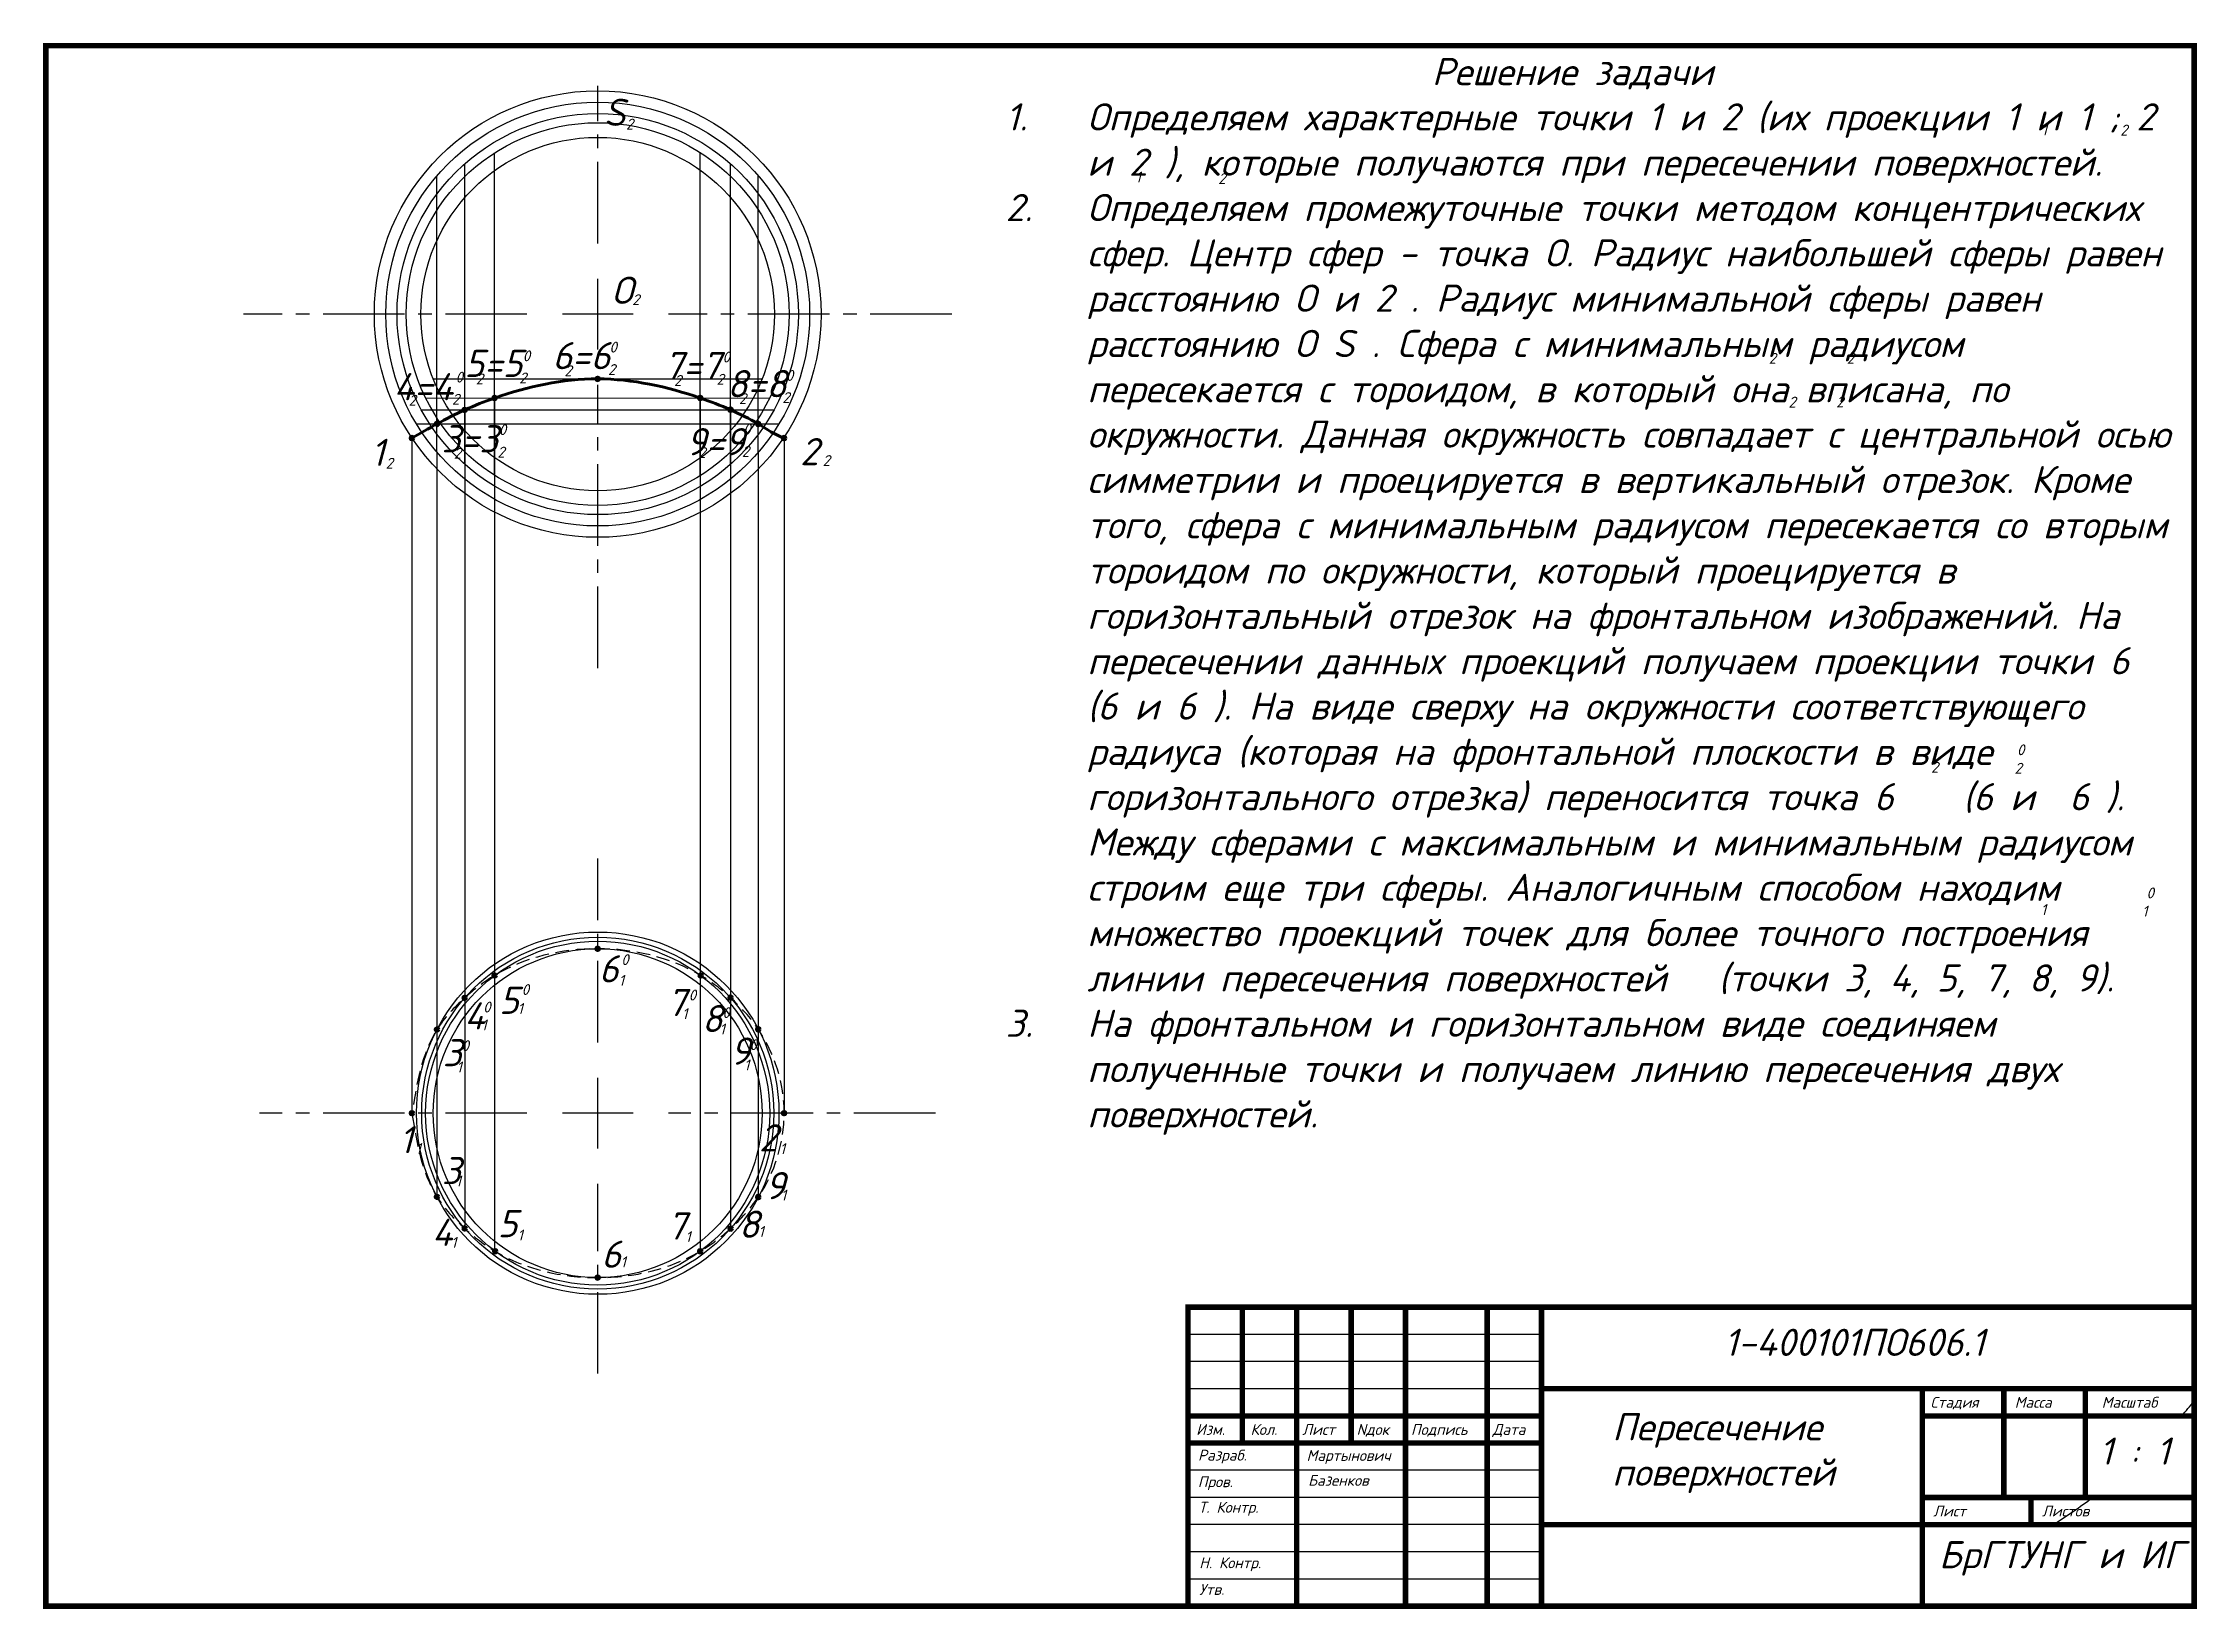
# Paper-space layout 'Лист3-Лист1' of a CAD drawing. Header units: inches, sheet in millimetres. Extents: x 16 to 412, y -4 to 284.
import ezdxf

# ---------------------------------------------------------------- set-up
doc = ezdxf.new("R2010")
doc.units = ezdxf.units.IN
doc.header["$MEASUREMENT"] = 0
doc.linetypes.add('CENTER2', pattern=[1.125, 0.75, -0.125, 0.125, -0.125])
doc.linetypes.add('HIDDEN2', pattern=[0.1875, 0.125, -0.0625])
doc.layers.add('MD_Видимые', color=7, linetype='Continuous', lineweight=100)
doc.layers.add('аннотации', color=7, linetype='Continuous')
doc.layers.add('штрих', color=7, linetype='HIDDEN2')
doc.styles.get("Standard").update_dxf_attribs({"font": 'isocpeur.ttf', "oblique": 15, "height": 5})
doc.styles.add('стиль1', font='isocpeur.ttf', dxfattribs={"oblique": 15, "height": 2})

# ---------------------------------------------------------------- blocks, each defined once
blk = doc.blocks.new('*U10')
at = {"layer": 'аннотации', "color": 0, "linetype": 'CENTER2', "ltscale": 20, "transparency": 16777216}
for p, q in [((0, 13), (0, 41.98)), ((-65.12, 0), (-13, 0)), ((13, 0), (65.12, 0)), ((0, -65.12), (0, -13))]:
    blk.add_line(p, q, dxfattribs=at)
at = {"layer": 'аннотации', "color": 0, "linetype": 'Continuous', "ltscale": 20, "transparency": 16777216}
for p, q in [((0, -6.5), (0, 6.5)), ((-6.5, 0), (6.5, 0))]:
    blk.add_line(p, q, dxfattribs=at)
blk = doc.blocks.new('*U11')
at = {"layer": 'аннотации', "color": 0, "linetype": 'CENTER2', "ltscale": 20, "transparency": 16777216}
for p, q in [((0, 13), (0, 46.81)), ((-62.11, 0), (-13, 0)), ((13, 0), (62.17, 0)), ((0, -47.9), (0, -13))]:
    blk.add_line(p, q, dxfattribs=at)
at = {"layer": 'аннотации', "color": 0, "linetype": 'Continuous', "ltscale": 20, "transparency": 16777216}
for p, q in [((0, -6.5), (0, 6.5)), ((-6.5, 0), (6.5, 0))]:
    blk.add_line(p, q, dxfattribs=at)

psp = doc.layouts.new('Лист3-Лист1')

# ---------------------------------------------------------------- linework, layer by layer
for p, q in [((291.57, 46.07), (226.57, 46.07)), ((291.57, 41.07), (226.57, 41.07)), ((291.57, 36.07), (226.57, 36.07)), ((291.57, 21.07), (226.57, 21.07)), ((291.57, 16.07), (226.57, 16.07)), ((291.57, 11.07), (226.57, 11.07)), ((291.57, 6.07), (226.57, 6.07)), ((291.57, 1.07), (226.57, 1.07))]:
    psp.add_line(p, q)
at = {"const_width": 1}
psp.add_lwpolyline([(16.57, -3.93), (16.57, 283.07), (411.57, 283.07), (411.57, -3.93)], close=True, dxfattribs=at)
for points in [[(226.57, -3.93), (226.57, 51.07), (411.57, 51.07)], [(236.57, 26.07), (236.57, 51.07)], [(246.57, 51.07), (246.57, -3.93)], [(256.57, 51.07), (256.57, 26.07)], [(266.57, -3.93), (266.57, 51.07)], [(281.57, 51.07), (281.57, -3.93)], [(291.57, 51.07), (291.57, -3.93)], [(291.57, 36.07), (411.57, 36.07)], [(361.57, 36.07), (361.57, -3.93)], [(376.57, 36.07), (376.57, 16.07)], [(391.57, 36.07), (391.57, 16.07)], [(291.57, 31.07), (226.57, 31.07)], [(361.57, 31.07), (411.57, 31.07)], [(291.57, 26.07), (226.57, 26.07)], [(361.57, 16.07), (411.57, 16.07)], [(381.57, 16.07), (381.57, 11.07)], [(291.57, 11.07), (411.57, 11.07)]]:
    psp.add_lwpolyline(points, dxfattribs=at)
at = {"linetype": 'ByBlock', "lineweight": 25}
for start, end in [(318.3344, 320.1909), (302.1562, 306.7604)]:
    psp.add_arc((327.07, 104.19), 110, start, end, dxfattribs=at)
at = {"layer": 'MD_Видимые'}
for centre in [(118.04, 221.8), (99.08, 218.28), (136.89, 218.28), (88.49, 213.53), (93.59, 216.09), (142.46, 216.11), (147.56, 213.51), (83.89, 210.91), (152.32, 210.91), (118.04, 116.99), (99.08, 112.07), (136.99, 112.07), (93.59, 107.95), (142.46, 107.98), (88.49, 102.14), (147.56, 102.19), (83.89, 86.75), (152.32, 86.75), (88.49, 71.36), (147.56, 71.31), (93.59, 65.55), (142.46, 65.52), (99.19, 61.35), (136.89, 61.35), (118.04, 56.51)]:
    psp.add_circle(centre, 0.336, dxfattribs=at)
psp.add_spline([(83.89, 210.91), (88.49, 213.53), (93.59, 216.09), (99.08, 218.28), (118.04, 221.8), (136.89, 218.28), (142.46, 216.11), (147.56, 213.51), (152.32, 210.91), (152.35, 210.9)], degree=3, dxfattribs=at)
at = {"layer": 'аннотации'}
for p, q in [((99.08, 204.07), (99.08, 263.37)), ((136.89, 204), (136.89, 263.44)), ((142.46, 206.08), (142.46, 261.36)), ((88.49, 208.32), (88.49, 259.13)), ((93.59, 206.1), (93.59, 261.34)), ((147.56, 208.28), (147.56, 259.16)), ((87.81, 221.79), (148.28, 221.81)), ((86.43, 218.24), (149.67, 218.29)), ((99.08, 218.28), (99.08, 61.43)), ((136.89, 218.28), (136.89, 61.35)), ((85.64, 216.08), (150.45, 216.12)), ((93.59, 216.09), (93.59, 107.95)), ((142.46, 216.11), (142.46, 65.52)), ((83.89, 210.91), (83.89, 86.75)), ((84.71, 213.53), (151.35, 213.51)), ((152.32, 210.91), (152.32, 86.75)), ((88.49, 208.32), (88.49, 71.36)), ((147.56, 208.28), (147.56, 71.31)), ((93.59, 107.95), (93.59, 65.55))]:
    psp.add_line(p, q, dxfattribs=at)
for centre, radius in [((118.04, 233.72), 41.06), ((118.04, 233.72), 38.97), ((118.04, 233.72), 36.89), ((118.04, 233.72), 35.19), ((118.04, 233.72), 32.5), ((118.04, 86.75), 33.32), ((118.04, 86.75), 32.36), ((118.04, 86.75), 31.63), ((118.04, 86.75), 30.24)]:
    psp.add_circle(centre, radius, dxfattribs=at)
at = {"layer": 'штрих', "linetype": 'HIDDEN2', "ltscale": 20}
psp.add_spline([(83.89, 86.75), (88.49, 102.14), (93.59, 107.95), (99.08, 112.07), (118.04, 116.99), (136.99, 112.07), (142.46, 107.98), (147.56, 102.19), (152.32, 86.75), (147.56, 71.31), (142.46, 65.52), (136.89, 61.35), (118.04, 56.51), (99.19, 61.35), (93.59, 65.55), (88.49, 71.36), (83.89, 86.75)], degree=3, dxfattribs=at)

# ---------------------------------------------------------------- block references
at = {"layer": 'аннотации', "linetype": 'CENTER2', "ltscale": 20, "extrusion": (0, 0, -1)}
psp.add_blockref('*U10', (-118.04, 233.72), dxfattribs=at)
at = {"layer": 'аннотации', "linetype": 'CENTER2', "ltscale": 20, "extrusion": (0, 2.96708e-13, -1)}
psp.add_blockref('*U11', (-118.04, 86.75), dxfattribs=at)

# ---------------------------------------------------------------- texts
at = {"oblique": 15}
for s, p in [('Стадия', (363.07, 32.57)), ('Масса', (378.57, 32.57)), ('Масштаб', (394.57, 32.57)), ('Изм.', (228.07, 27.57)), ('Кол.', (238.07, 27.57)), ('Лист', (247.57, 27.57)), ('Nдок', (257.57, 27.57)), ('Подпись', (267.57, 27.57)), ('Дата', (282.57, 27.57)), ('Лист', (363.57, 12.57)), ('Листов', (383.57, 12.57))]:
    psp.add_text(s, height=2, dxfattribs=at).set_placement(p)
at = {"layer": 'аннотации', "char_height": 5, "attachment_point": 1}
for s, width, gutter_width, heights, insert in [('\\pxqc;Решение задачи\\P\\pi-3,l4,q*,t4;1.^IОпределяем характерные точки 1 и 2 (их проекции 1 и 1 ; 2 и 2 ), которые получаются при пересечении поверхностей.\\P2.^IОпределяем промежуточные точки методом концентрических сфер. Центр сфер - точка О. Радиус наибольшей сферы равен расстоянию О и 2 . Радиус минимальной сферы равен расстоянию О S . Сфера с минимальным радиусом пересекается с тороидом, в который она вписана, по окружности. Данная окружность совпадает с центральной осью симметрии и проецируется в вертикальный отрезок. Кроме того, сфера с минимальным радиусом пересекается со вторым тороидом по окружности, который проецируется в горизонтальный отрезок на фронтальном изображений. На пересечении данных проекций получаем проекции точки 6 (6 и 6 ). На виде сверху на окружности соответствующего радиуса (которая на фронтальной плоскости в виде горизонтального отрезка) переносится точка 6    (6 и  6 ). Между сферами с максимальным и минимальным радиусом строим еще три сферы. Аналогичным способом находим множество проекций точек для более точного построения линии пересечения поверхностей   (точки 3, 4, 5, 7, 8, 9). \\P3.^IНа фронтальном и горизонтальном виде соединяем полученные точки и получаем линию пересечения двух поверхностей.         ', 218.445, 25, [230.6], (188.05, 280.82)), ('S', 6.6629, 25, [0], (119.16, 273.34)), ('O', 10.2527, 10, [0], (120.39, 240.6)), ('5=5', 26.7581, 25, [0], (93.51, 227.15)), ('7=7', 20.9262, 25, [0], (130.26, 226.74)), ('4=4', 15.3354, 25, [0], (80.53, 222.86)), ('8=8', 22.36, 25, [0], (141.82, 223.42)), ('1', 35.5824, 10, [0], (76.34, 210.79)), ('3=3', 43.7255, 25, [0], (89.33, 213.28)), ('9=9', 21.1818, 25, [0], (134.29, 212.75)), ('2', 11.4782, 10, [0], (155.25, 210.92)), ('6', 1.938, 25, [0], (118.25, 115.8)), ('4', 22.4813, 25, [0], (93.51, 107.14)), ('7', 3.7469, 25, [0], (130.77, 109.6)), ('8', 3.3593, 25, [0], (137.2, 106.66)), ('3', 18.6052, 25, [0], (89.55, 100.37)), ('1', 35.5824, 10, [0], (81.52, 84.38)), ('2', 11.4782, 10, [0], (147.71, 84.7)), ('3', 18.6052, 25, [0], (89.37, 78.69)), ('4', 22.4813, 25, [0], (87.56, 67.33)), ('7', 3.7469, 25, [0], (130.81, 68.5)), ('8', 3.3593, 25, [0], (144, 68.82)), ('6', 1.938, 25, [0], (118.7, 63.31))]:
    psp.add_mtext_dynamic_manual_height_columns(s, width=width, gutter_width=gutter_width, heights=heights, dxfattribs=dict(at, insert=insert))
at = {"layer": 'аннотации', "char_height": 2, "attachment_point": 1, "style": 'стиль1'}
for s, width, insert in [('2', 3.1089, (123.23, 269.66)), ('1', 24.0942, (383.51, 268.57)), ('2', 3.1089, (397.97, 268.56)), ('1', 24.0942, (216.92, 259.95)), ('2', 3.1089, (232.12, 259.65)), ('2', 3.1089, (124.37, 237.36)), ('0', 4.9225, (104.26, 227.04)), ('0', 4.9225, (120.2, 228.64)), ('0', 4.9225, (140.99, 226.83)), ('2', 3.1089, (333.32, 226.57)), ('2', 3.1089, (347.7, 226.57)), ('0', 4.9225, (91.91, 223.12)), ('2', 3.1089, (95.62, 222.79)), ('2', 3.1089, (103.59, 222.97)), ('2', 3.1089, (111.92, 224.29)), ('2', 3.1089, (119.94, 224.52)), ('2', 3.1089, (132.09, 222.51)), ('2', 3.1089, (139.89, 222.73)), ('0', 4.9225, (152.63, 223.43)), ('2', 3.1089, (83.27, 218.87)), ('2', 3.1089, (91.25, 219.05)), ('2', 3.1089, (144, 219.17)), ('2', 3.1089, (151.97, 219.36)), ('2', 3.1089, (336.98, 218.53)), ('2', 3.1089, (345.74, 218.56)), ('0', 4.9225, (99.85, 213.46)), ('0', 4.9225, (144.81, 213.58)), ('2', 3.1089, (79.04, 207.28)), ('2', 3.1089, (91.57, 209.11)), ('2', 3.1089, (99.59, 209.33)), ('2', 3.1089, (136.53, 209.23)), ('2', 3.1089, (144.55, 209.46)), ('2', 3.1089, (159.4, 207.78)), ('0', 4.9225, (378.99, 154.58)), ('2', 3.1089, (363.17, 151.35)), ('2', 3.1089, (378.53, 151.19)), ('0', 4.9225, (402.8, 128.26)), ('1', 24.0942, (383.38, 125.2)), ('1', 24.0942, (401.99, 124.9)), ('0', 4.9225, (122.37, 115.99)), ('1', 24.0942, (121.91, 112.19)), ('0', 4.9225, (96.98, 107.26)), ('1', 24.0942, (103.3, 107)), ('0', 4.9225, (104.06, 110.49)), ('0', 4.9225, (134.77, 109.47)), ('1', 24.0942, (96.63, 103.97)), ('1', 24.0942, (133.55, 106.06)), ('1', 24.0942, (140.44, 103.24)), ('0', 4.9225, (140.96, 106.25)), ('0', 4.9225, (93, 100.16)), ('0', 4.9225, (145.97, 100.36)), ('1', 24.0942, (92.08, 96.25)), ('1', 24.0942, (144.94, 96.62)), ('1', 24.0942, (84.56, 81.24)), ('1', 24.0942, (151.52, 81.24)), ('1', 24.0942, (91.93, 75.28)), ('1', 24.0942, (151.71, 72.68)), ('1', 24.0942, (91.09, 64)), ('1', 24.0942, (103.3, 65.34)), ('1', 24.0942, (134.14, 65.02)), ('1', 24.0942, (147.59, 65.99)), ('1', 24.0942, (122.24, 60.4))]:
    psp.add_mtext_dynamic_manual_height_columns(s, width=width, gutter_width=10, heights=[0], dxfattribs=dict(at, insert=insert))
at = {"layer": 'аннотации', "char_height": 5, "attachment_point": 1}
for s, insert in [('6=6', (109.71, 228.58)), ('5', (99.9, 110.01)), ('9', (142.4, 100.67)), ('9', (148.81, 75.92)), ('5', (99.64, 68.94))]:
    psp.add_mtext(s, dxfattribs=dict(at, insert=insert))
at = {"layer": 'штрих', "char_height": 5, "attachment_point": 1}
for s, width, insert in [('1-400101ПО606.1', 120, (325.13, 47.1)), ('Пересечение поверхностей', 70, (304.56, 31.56)), ('1 : 1', 20, (394.1, 27.1)), ('БрГТУНГ и ИГ', 46.9423, (364.63, 8.05))]:
    psp.add_mtext_dynamic_manual_height_columns(s, width=width, gutter_width=25, heights=[0], dxfattribs=dict(at, insert=insert))
at = {"layer": 'штрих', "char_height": 2, "attachment_point": 1, "style": 'стиль1'}
for s, width, insert in [('Разраб.', 16.7778, (228.42, 24.85)), ('Мартынович', 16.4141, (248.37, 24.79)), ('Пров.', 13.5733, (228.38, 19.96)), ('Базенков', 15.5255, (248.65, 20.21)), ('Т. Контр.', 14.9712, (228.51, 15.27)), ('Н. Контр.', 14.7941, (228.64, 5.05)), ('Утв.', 13.649, (228.64, 0.15))]:
    psp.add_mtext_dynamic_manual_height_columns(s, width=width, gutter_width=10, heights=[0], dxfattribs=dict(at, insert=insert))

doc.saveas('drawing.dxf')
